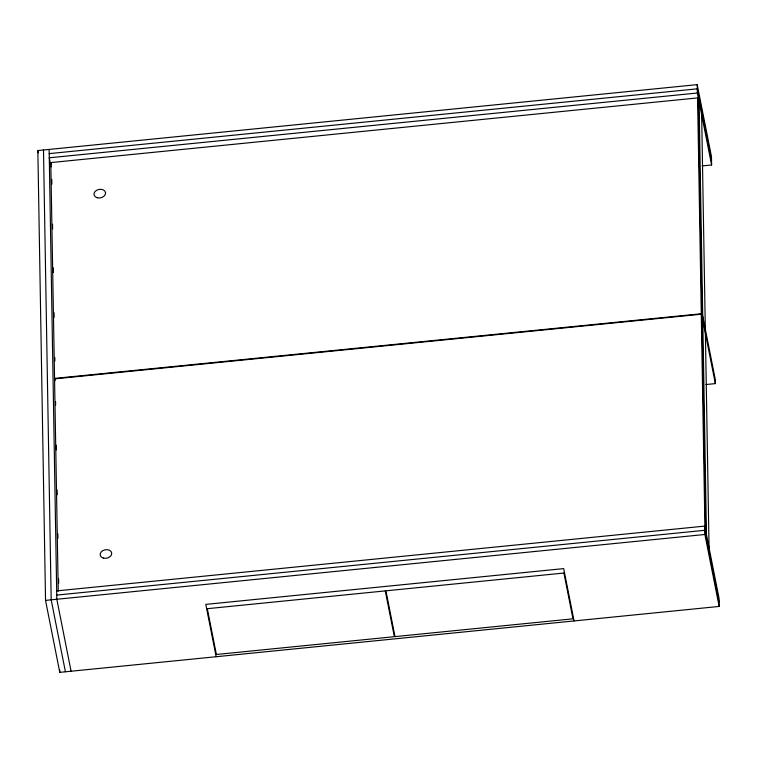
<?xml version="1.0" encoding="UTF-8"?>
<svg xmlns="http://www.w3.org/2000/svg" width="757" height="757" viewBox="0 0 757 757"><rect width="100%" height="100%" fill="white"/><g stroke="black" fill="none" stroke-linecap="round" stroke-linejoin="round"><path stroke-width="1.14" d="M56.68 590.895L704.758 526.106L719.008 598.068L719.15 606.442L59.784 672.358L45.534 600.396L37.85 150.558L697.216 84.642L711.466 156.604L711.608 164.979L702.193 165.915M49.205 153.624L697.282 88.834L711.533 160.787M711.608 164.979L697.358 93.016L49.281 157.806L51.088 166.947M58.242 591.245L50.795 162.585L697.585 97.918L698.342 101.741L702.032 317.562M697.585 97.918L701.275 313.748L54.485 378.405L54.864 380.317M705.931 384.556L715.346 383.61L715.27 379.427L702.723 316.076M56.747 595.087L704.833 530.288L719.074 602.25M45.534 600.396L704.899 534.48L719.15 606.442M702.799 320.268L715.346 383.61M701.275 313.748L702.032 318.044L705.704 532.691M705.155 531.007L705.533 532.909M574.061 620.948L563.691 568.611L205.8 604.389L216.161 656.726M50.795 162.585L51.173 164.496M37.85 150.558L38.304 152.848M54.873 380.799L54.495 378.888L701.285 314.221L704.947 528.869M71.073 671.232L56.822 599.27L49.139 149.432M65.424 671.79L51.183 599.837L43.49 150M701.654 114.714L709.054 547.803M699.061 101.627L706.461 534.716M697.216 84.642L697.358 93.016M704.758 526.106L704.899 534.48M51.769 179.371L51.855 184.093M52.536 224.186L52.621 228.907M53.283 267.827L53.368 272.539M54.05 312.641L54.126 317.363M54.816 357.455L54.873 360.994M55.573 401.57L55.63 405.109M56.311 445.211L56.397 449.932M57.078 490.025L57.163 494.747M57.825 533.666L57.911 538.378M58.592 578.48L58.677 583.202M59.746 669.992L59.784 672.358M385.285 590.895L207.304 608.685L216.379 654.483L394.359 636.684L385.285 590.895M563.918 573.04L385.938 590.829L395.003 636.618L572.983 618.829L563.918 573.04M103.416 558.108A5.857 4.277 -11.2 0 0 111.724 553.14A5.857 4.277 -11.2 0 0 102.659 550.717A5.857 4.277 -11.2 0 0 103.416 558.108M97.256 197.757A5.857 4.277 -11.2 0 0 105.564 192.789A5.857 4.277 -11.2 0 0 96.499 190.367A5.857 4.277 -11.2 0 0 97.256 197.757"/></g></svg>
